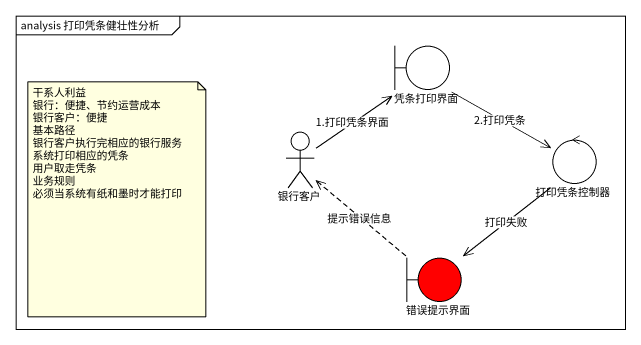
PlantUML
@startuml
mainframe analysis 打印凭条健壮性分析
boundary 凭条打印界面
actor 银行客户
control 打印凭条控制器
boundary 错误提示界面 #FF0000
凭条打印界面 --> 打印凭条控制器 : 2.打印凭条
银行客户 -up-> 凭条打印界面 : 1.打印凭条界面
打印凭条控制器 --> 错误提示界面 : 打印失败
错误提示界面 .up.> 银行客户 : 提示错误信息
note as N1
  干系人利益
  银行：便捷、节约运营成本
  银行客户：便捷
  基本路径
  银行客户执行完相应的银行服务
  系统打印相应的凭条
  用户取走凭条
  业务规则
  必须当系统有纸和墨时才能打印
end note
@enduml
